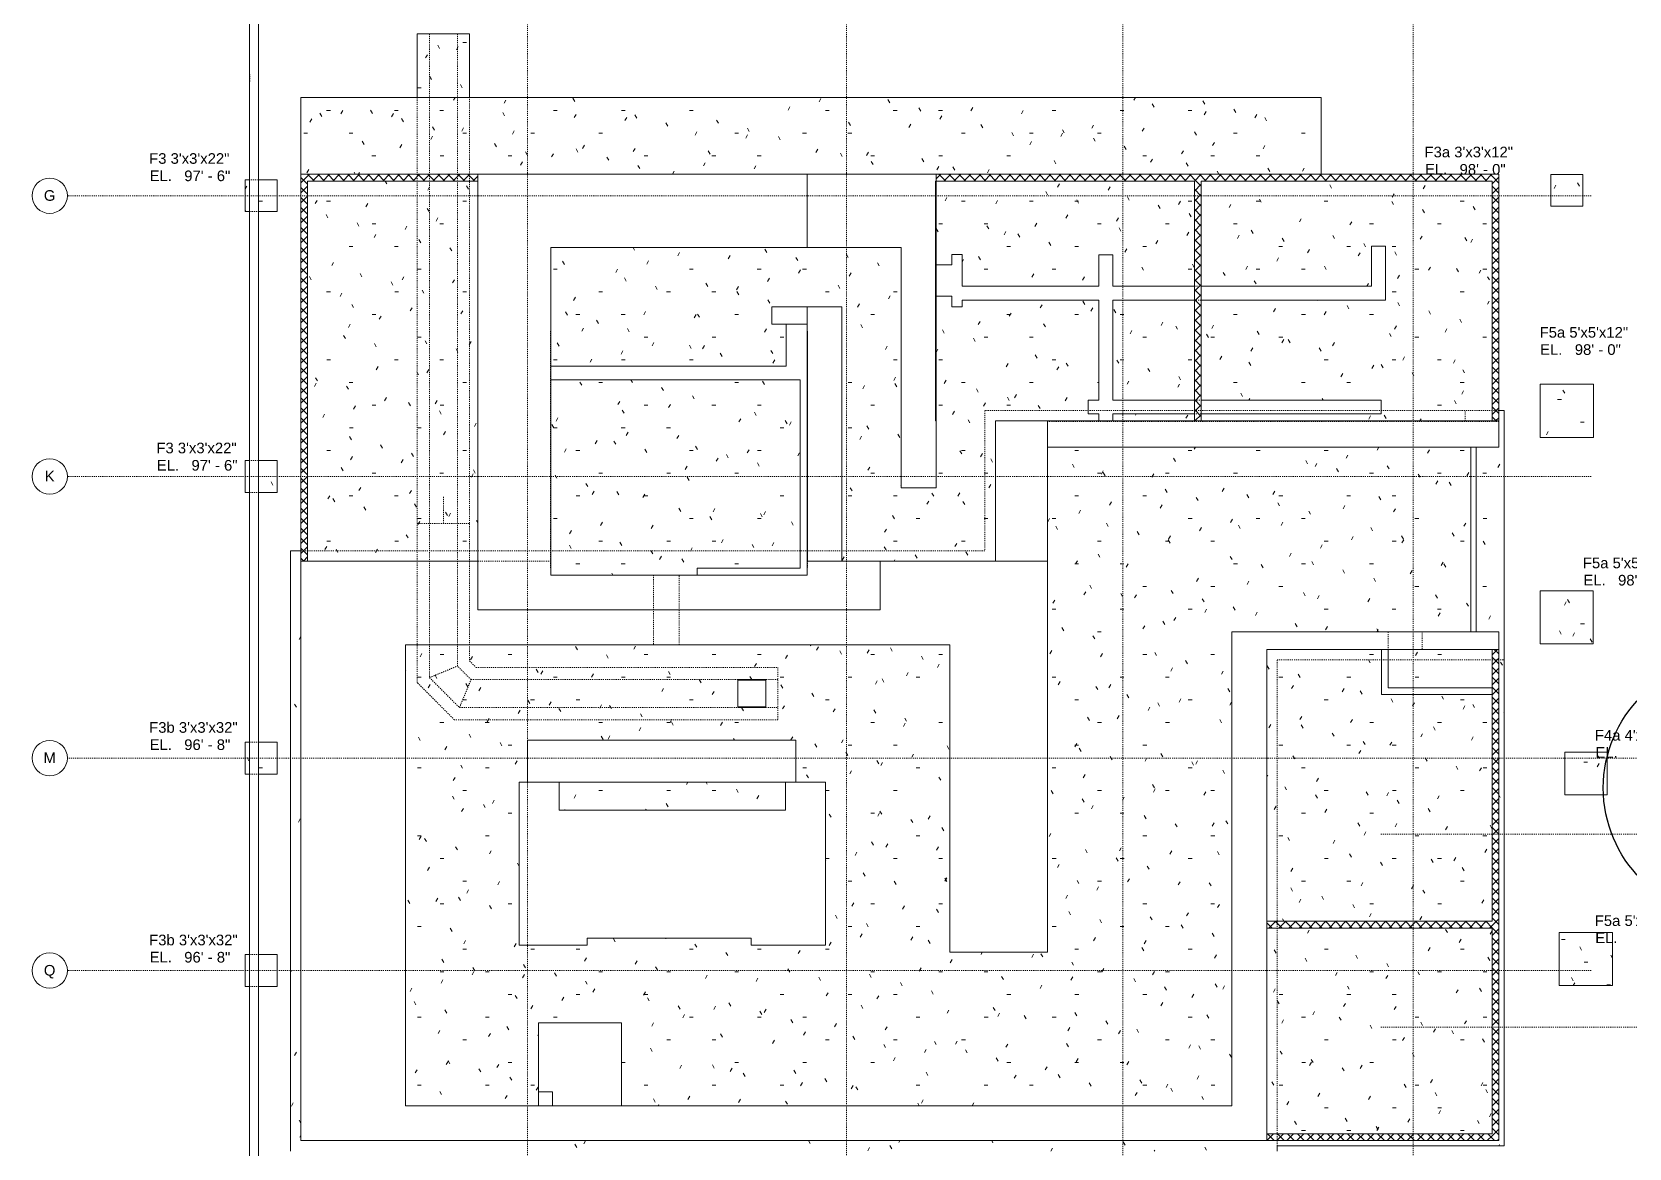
# Model space of a CAD drawing. Header units: feet. Extents: x -58 to 313, y -73 to 241.
# Drawn here: x -57.6 to 92.7, y 64.5 to 169.5 of the extents above; entities that cross this region are included whole.
import ezdxf

# ---------------------------------------------------------------- set-up
doc = ezdxf.new("R2010")
doc.units = ezdxf.units.FT
doc.header["$MEASUREMENT"] = 0
doc.linetypes.add('Dash', pattern=[0.020833, 0.010417, -0.010417])
doc.linetypes.add('Grid Line 1_2_', pattern=[0.072917, 0.041667, -0.010417, 0.010417, -0.010417])
for name, color, linetype, lineweight in [('A-DETL-HDLN', 90, 'Dash', 9), ('A-WALL', 113, 'Continuous', 18), ('A-WALL-HDLN', 110, 'Dash', 18), ('A-WALL-PATT', 111, 'Continuous', 18), ('S-FNDN', 250, 'Continuous', 18), ('S-FNDN-HDLN', 250, 'Dash', 9), ('S-FNDN-IDEN', 250, 'Continuous', 9), ('S-GRID', 1, 'Continuous', 9), ('S-GRID-IDEN', 1, 'Continuous', 9)]:
    doc.layers.add(name, color=color, linetype=linetype, lineweight=lineweight)
doc.styles.add('Arial', font='arial.ttf', dxfattribs={"height": 1})
doc.styles.add('Arial_1', font='arial.ttf', dxfattribs={"height": 0.015625})
pattern_1 = [(45, (0, 0), (-0.471407, 0.471407), []), (135, (0, 0), (-0.471407, -0.471407), [])]
pattern_2 = [(0, (0, 0), (8.533, 2.133), [0.352, -6.048, 0.352, -6.048, -34.133]), (0, (0, 0), (8.533, 2.133), [-12.8, 0.352, -12.448, 0.352, -6.048, -14.933]), (0, (0, 0), (8.533, 2.133), [-32, 0.352, -3.915, 0.352, -10.315]), (120, (3.2, 1.067), (-6.113732, 6.323295), [0.352, -6.048, 0.352, -6.048, -34.133]), (120, (3.2, 1.067), (-6.113732, 6.323295), [-12.8, 0.352, -12.448, 0.352, -6.048, -14.933]), (120, (3.2, 1.067), (-6.113732, 6.323295), [-32, 0.352, -3.915, 0.352, -10.315]), (240, (4.267, 5.333), (-2.419268, -8.456295), [0.352, -6.048, 0.352, -6.048, -34.133]), (240, (4.267, 5.333), (-2.419268, -8.456295), [-12.8, 0.352, -12.448, 0.352, -6.048, -14.933]), (240, (4.267, 5.333), (-2.419268, -8.456295), [-32, 0.352, -3.915, 0.352, -10.315])]

# ---------------------------------------------------------------- blocks, each defined once
blk = doc.blocks.new('Walls 11 - Walls 11-541591-Walls and Foundations Only')
at = {"layer": 'A-WALL-PATT', "linetype": 'Dash'}
blk.add_hatch(color=256, dxfattribs=at).paths.add_polyline_path([(27.42, 132.9), (27.46, 132.9), (27.46, 155.48), (27.42, 155.48), (27.42, 149.09)])
at = {"layer": 'A-WALL'}
for p, q in [((27.42, 132.9), (27.42, 155.48)), ((27.46, 155.48), (27.42, 155.48)), ((27.46, 155.48), (27.46, 132.9)), ((27.42, 132.9), (27.46, 132.9))]:
    blk.add_line(p, q, dxfattribs=at)
blk = doc.blocks.new('Footing-Rectangular - F3a 3_x3_x12_-383709-Walls and Foundations Only')
at = {"layer": 'S-FNDN-HDLN', "linetype": 'Continuous'}
h = blk.add_hatch(dxfattribs=at)
h.set_pattern_fill('FP_30', color=256, style=0, pattern_type=2)
h.set_pattern_definition([(0, (-86.81, -154.601), (8.533, 2.133), [0.352, -6.048, 0.352, -6.048, -34.133]), (0, (-86.81, -154.601), (8.533, 2.133), [-12.8, 0.352, -12.448, 0.352, -6.048, -14.933]), (0, (-86.81, -154.601), (8.533, 2.133), [-32, 0.352, -3.915, 0.352, -10.315]), (120, (-83.61, -153.534), (-6.113732, 6.323295), [0.352, -6.048, 0.352, -6.048, -34.133]), (120, (-83.61, -153.534), (-6.113732, 6.323295), [-12.8, 0.352, -12.448, 0.352, -6.048, -14.933]), (120, (-83.61, -153.534), (-6.113732, 6.323295), [-32, 0.352, -3.915, 0.352, -10.315]), (240, (-82.543, -149.268), (-2.419268, -8.456295), [0.352, -6.048, 0.352, -6.048, -34.133]), (240, (-82.543, -149.268), (-2.419268, -8.456295), [-12.8, 0.352, -12.448, 0.352, -6.048, -14.933]), (240, (-82.543, -149.268), (-2.419268, -8.456295), [-32, 0.352, -3.915, 0.352, -10.315])])
h.paths.add_polyline_path([(-1.5, -1.5), (1.5, -1.5), (1.5, 1.5), (-1.5, 1.5)])
at = {"layer": 'S-FNDN'}
for p, q in [((1.5, 1.5), (-1.5, 1.5)), ((-1.5, 1.5), (-1.5, -1.5)), ((1.5, -1.5), (1.5, 1.5)), ((-1.5, -1.5), (1.5, -1.5))]:
    blk.add_line(p, q, dxfattribs=at)
blk = doc.blocks.new('Footing-Rectangular - F4a 4_x4_x12_-V29-Walls and Foundations Only')
at = {"layer": 'S-FNDN-HDLN', "linetype": 'Continuous'}
h = blk.add_hatch(dxfattribs=at)
h.set_pattern_fill('FP_41', color=256, style=0, pattern_type=2)
h.set_pattern_definition([(0, (-88.615, -99.722), (8.533, 2.133), [0.352, -6.048, 0.352, -6.048, -34.133]), (0, (-88.615, -99.722), (8.533, 2.133), [-12.8, 0.352, -12.448, 0.352, -6.048, -14.933]), (0, (-88.615, -99.722), (8.533, 2.133), [-32, 0.352, -3.915, 0.352, -10.315]), (120, (-85.415, -98.655), (-6.113732, 6.323295), [0.352, -6.048, 0.352, -6.048, -34.133]), (120, (-85.415, -98.655), (-6.113732, 6.323295), [-12.8, 0.352, -12.448, 0.352, -6.048, -14.933]), (120, (-85.415, -98.655), (-6.113732, 6.323295), [-32, 0.352, -3.915, 0.352, -10.315]), (240, (-84.349, -94.388), (-2.419268, -8.456295), [0.352, -6.048, 0.352, -6.048, -34.133]), (240, (-84.349, -94.388), (-2.419268, -8.456295), [-12.8, 0.352, -12.448, 0.352, -6.048, -14.933]), (240, (-84.349, -94.388), (-2.419268, -8.456295), [-32, 0.352, -3.915, 0.352, -10.315])])
h.paths.add_polyline_path([(-2, -2), (2, -2), (2, 2), (-2, 2)])
at = {"layer": 'S-FNDN'}
for p, q in [((2, 2), (-2, 2)), ((-2, 2), (-2, -2)), ((2, -2), (2, 2)), ((-2, -2), (2, -2))]:
    blk.add_line(p, q, dxfattribs=at)
blk = doc.blocks.new('Footing-Rectangular - F5a 5_x5_x12_-V38-Walls and Foundations Only')
at = {"layer": 'S-FNDN-HDLN', "linetype": 'Continuous'}
h = blk.add_hatch(dxfattribs=at)
h.set_pattern_fill('FP_50', color=256, style=0, pattern_type=2)
h.set_pattern_definition([(0, (-88.605, -82.268), (8.533, 2.133), [0.352, -6.048, 0.352, -6.048, -34.133]), (0, (-88.605, -82.268), (8.533, 2.133), [-12.8, 0.352, -12.448, 0.352, -6.048, -14.933]), (0, (-88.605, -82.268), (8.533, 2.133), [-32, 0.352, -3.915, 0.352, -10.315]), (120, (-85.405, -81.201), (-6.113732, 6.323295), [0.352, -6.048, 0.352, -6.048, -34.133]), (120, (-85.405, -81.201), (-6.113732, 6.323295), [-12.8, 0.352, -12.448, 0.352, -6.048, -14.933]), (120, (-85.405, -81.201), (-6.113732, 6.323295), [-32, 0.352, -3.915, 0.352, -10.315]), (240, (-84.338, -76.934), (-2.419268, -8.456295), [0.352, -6.048, 0.352, -6.048, -34.133]), (240, (-84.338, -76.934), (-2.419268, -8.456295), [-12.8, 0.352, -12.448, 0.352, -6.048, -14.933]), (240, (-84.338, -76.934), (-2.419268, -8.456295), [-32, 0.352, -3.915, 0.352, -10.315])])
h.paths.add_polyline_path([(-2.5, -2.5), (2.5, -2.5), (2.5, 2.5), (-2.5, 2.5), (-2.5, 1.98)])
at = {"layer": 'S-FNDN'}
for p, q in [((2.5, 2.5), (-2.5, 2.5)), ((-2.5, 2.5), (-2.5, -2.5)), ((2.5, -2.5), (2.5, 2.5)), ((-2.5, -2.5), (2.5, -2.5))]:
    blk.add_line(p, q, dxfattribs=at)
blk = doc.blocks.new('Footing-Rectangular - F5a 5_x5_x12_-V43-Walls and Foundations Only')
at = {"layer": 'S-FNDN-HDLN', "linetype": 'Continuous'}
h = blk.add_hatch(dxfattribs=at)
h.set_pattern_fill('FP_55', color=256, style=0, pattern_type=2)
h.set_pattern_definition([(0, (-86.8, -114.434), (8.533, 2.133), [0.352, -6.048, 0.352, -6.048, -34.133]), (0, (-86.8, -114.434), (8.533, 2.133), [-12.8, 0.352, -12.448, 0.352, -6.048, -14.933]), (0, (-86.8, -114.434), (8.533, 2.133), [-32, 0.352, -3.915, 0.352, -10.315]), (120, (-83.6, -113.368), (-6.113732, 6.323295), [0.352, -6.048, 0.352, -6.048, -34.133]), (120, (-83.6, -113.368), (-6.113732, 6.323295), [-12.8, 0.352, -12.448, 0.352, -6.048, -14.933]), (120, (-83.6, -113.368), (-6.113732, 6.323295), [-32, 0.352, -3.915, 0.352, -10.315]), (240, (-82.533, -109.101), (-2.419268, -8.456295), [0.352, -6.048, 0.352, -6.048, -34.133]), (240, (-82.533, -109.101), (-2.419268, -8.456295), [-12.8, 0.352, -12.448, 0.352, -6.048, -14.933]), (240, (-82.533, -109.101), (-2.419268, -8.456295), [-32, 0.352, -3.915, 0.352, -10.315])])
h.paths.add_polyline_path([(-2.5, -2.5), (2.5, -2.5), (2.5, 2.5), (-2.5, 2.5)])
at = {"layer": 'S-FNDN'}
for p, q in [((2.5, 2.5), (-2.5, 2.5)), ((-2.5, 2.5), (-2.5, -2.5)), ((2.5, -2.5), (2.5, 2.5)), ((-2.5, -2.5), (2.5, -2.5))]:
    blk.add_line(p, q, dxfattribs=at)
blk = doc.blocks.new('Footing-Rectangular - F5a 5_x5_x12_-V44-Walls and Foundations Only')
at = {"layer": 'S-FNDN-HDLN', "linetype": 'Continuous'}
h = blk.add_hatch(dxfattribs=at)
h.set_pattern_fill('FP_56', color=256, style=0, pattern_type=2)
h.set_pattern_definition([(0, (-86.805, -133.853), (8.533, 2.133), [0.352, -6.048, 0.352, -6.048, -34.133]), (0, (-86.805, -133.853), (8.533, 2.133), [-12.8, 0.352, -12.448, 0.352, -6.048, -14.933]), (0, (-86.805, -133.853), (8.533, 2.133), [-32, 0.352, -3.915, 0.352, -10.315]), (120, (-83.605, -132.786), (-6.113732, 6.323295), [0.352, -6.048, 0.352, -6.048, -34.133]), (120, (-83.605, -132.786), (-6.113732, 6.323295), [-12.8, 0.352, -12.448, 0.352, -6.048, -14.933]), (120, (-83.605, -132.786), (-6.113732, 6.323295), [-32, 0.352, -3.915, 0.352, -10.315]), (240, (-82.539, -128.52), (-2.419268, -8.456295), [0.352, -6.048, 0.352, -6.048, -34.133]), (240, (-82.539, -128.52), (-2.419268, -8.456295), [-12.8, 0.352, -12.448, 0.352, -6.048, -14.933]), (240, (-82.539, -128.52), (-2.419268, -8.456295), [-32, 0.352, -3.915, 0.352, -10.315])])
h.paths.add_polyline_path([(-2.5, -2.5), (2.5, -2.5), (2.5, 2.5), (-2.5, 2.5)])
at = {"layer": 'S-FNDN'}
for p, q in [((2.5, 2.5), (-2.5, 2.5)), ((-2.5, 2.5), (-2.5, -2.5)), ((2.5, -2.5), (2.5, 2.5)), ((-2.5, -2.5), (2.5, -2.5))]:
    blk.add_line(p, q, dxfattribs=at)
blk = doc.blocks.new('FP_45-Walls and Foundations Only')
at = {"layer": 'S-FNDN', "lineweight": 9}
blk.add_line((8.92, 105.95), (8.9, 105.95), dxfattribs=at)
blk = doc.blocks.new('FP_46-Walls and Foundations Only')
at = {"layer": 'S-FNDN-HDLN'}
for p, q in [((8.81, 108.56), (-16.29, 108.56)), ((12.58, 108.56), (11.44, 108.56)), ((-17.38, 105.93), (12.58, 105.93))]:
    blk.add_line(p, q, dxfattribs=at)
blk = doc.blocks.new('FP_47-Walls and Foundations Only')
at = {"layer": 'S-FNDN-HDLN'}
for p, q in [((-16.29, 108.56), (-17.58, 109.84)), ((-20.2, 108.75), (-17.38, 105.93))]:
    blk.add_line(p, q, dxfattribs=at)
blk = doc.blocks.new('FP_48-Walls and Foundations Only')
at = {"layer": 'S-FNDN-HDLN'}
for p, q in [((-20.2, 169.34), (-20.2, 108.75)), ((-17.58, 109.84), (-17.58, 169.34))]:
    blk.add_line(p, q, dxfattribs=at)
blk = doc.blocks.new('Structural Foundations 1 - Structural Foundations 1-419045-Walls and Foundations Only')
at = {"layer": 'S-FNDN', "lineweight": 9}
h = blk.add_hatch(dxfattribs=at)
h.set_pattern_fill('FP_2', color=256, style=0, pattern_type=2)
h.set_pattern_definition(pattern_2)
h.paths.add_polyline_path([(-16.43, 163.34), (-16.43, 169.34), (-21.35, 169.34), (-21.35, 163.34)])
h = blk.add_hatch(dxfattribs=at)
h.set_pattern_fill('FP_2', color=256, style=0, pattern_type=2)
h.set_pattern_definition(pattern_2)
h.paths.add_polyline_path([(11.44, 108.5), (11.44, 108.56), (8.81, 108.56), (8.81, 108.5), (11.38, 108.5)])
at = {"layer": 'S-FNDN'}
for p, q in [((-16.43, 169.34), (-21.35, 169.34)), ((-21.35, 169.34), (-21.35, 163.34)), ((-16.43, 163.34), (-16.43, 169.34)), ((11.44, 108.5), (8.81, 108.5)), ((8.81, 105.99), (11.44, 105.99))]:
    blk.add_line(p, q, dxfattribs=at)
at = {"layer": 'S-FNDN-HDLN'}
for p, q in [((-21.35, 163.34), (-21.35, 120.69)), ((-16.43, 120.69), (-16.43, 163.34)), ((-21.35, 108.28), (-21.35, 120.69)), ((-16.43, 120.69), (-16.43, 110.31)), ((-16.43, 110.31), (-15.82, 109.71)), ((-15.82, 109.71), (12.58, 109.71)), ((12.58, 109.71), (12.58, 104.78)), ((-17.86, 104.78), (-21.35, 108.28)), ((12.58, 104.78), (-17.86, 104.78))]:
    blk.add_line(p, q, dxfattribs=at)
for points in [[(-20.2, 108.75), (-20.2, 108.75), (-20.19, 108.76), (-20.13, 108.78), (-20.05, 108.82), (-19.93, 108.86), (-19.78, 108.93), (-19.61, 109), (-19.42, 109.08), (-19.21, 109.16), (-19, 109.25), (-18.78, 109.34), (-18.56, 109.43), (-18.36, 109.51), (-18.17, 109.59), (-17.99, 109.67), (-17.85, 109.73), (-17.73, 109.78), (-17.64, 109.81), (-17.59, 109.83), (-17.58, 109.84), (-17.58, 109.84)], [(-17.38, 105.93), (-17.38, 105.93), (-17.38, 105.94), (-17.35, 106), (-17.32, 106.09), (-17.27, 106.2), (-17.21, 106.35), (-17.14, 106.52), (-17.06, 106.72), (-16.97, 106.92), (-16.88, 107.14), (-16.79, 107.35), (-16.7, 107.57), (-16.62, 107.77), (-16.54, 107.97), (-16.47, 108.14), (-16.41, 108.29), (-16.36, 108.4), (-16.32, 108.49), (-16.3, 108.55), (-16.29, 108.56), (-16.29, 108.56)]]:
    blk.add_open_spline(points, degree=3, dxfattribs=at)
at = {"layer": 'S-FNDN'}
blk.add_blockref('FP_45-Walls and Foundations Only', (0, 0), dxfattribs=at)
at = {"layer": 'S-FNDN-HDLN'}
for name in ['FP_48-Walls and Foundations Only', 'FP_47-Walls and Foundations Only', 'FP_46-Walls and Foundations Only']:
    blk.add_blockref(name, (0, 0), dxfattribs=at)
blk = doc.blocks.new('Structural Foundations 9 - Structural Foundations 9-541120-Walls and Foundations Only')
at = {"layer": 'S-FNDN', "linetype": 'Dash', "lineweight": 9}
blk.add_hatch(color=256, dxfattribs=at).paths.add_polyline_path([(15.36, 119.72), (15.36, 141.34), (15.32, 141.34), (15.32, 119.72)])
at = {"layer": 'S-FNDN'}
for p, q in [((15.32, 119.72), (15.32, 141.34)), ((15.32, 141.34), (15.36, 141.34)), ((15.36, 141.34), (15.36, 119.72))]:
    blk.add_line(p, q, dxfattribs=at)
at = {"layer": 'S-FNDN-HDLN'}
for p, q in [((15.36, 119.07), (15.32, 119.07)), ((15.36, 119.72), (15.36, 119.07))]:
    blk.add_line(p, q, dxfattribs=at)
blk = doc.blocks.new('Structural Foundations 10 - Structural Foundations 9-541375-Walls and Foundations Only')
at = {"layer": 'S-FNDN-HDLN'}
for p, q in [((-8.82, 119.07), (-8.82, 141.34)), ((-8.82, 141.34), (-8.78, 141.34)), ((-8.78, 119.07), (-8.82, 119.07))]:
    blk.add_line(p, q, dxfattribs=at)
blk = doc.blocks.new('Walls 12 - Walls 12-541794-Walls and Foundations Only')
at = {"layer": 'A-WALL-HDLN'}
blk.add_line((80.41, 132.86), (37.96, 132.86), dxfattribs=at)
blk = doc.blocks.new('Grid - Grid Head - Circle-14747-Walls and Foundations Only')
at = {"layer": 'S-GRID-IDEN'}
blk.add_circle((0, 0), 0.026, dxfattribs=at)
blk = doc.blocks.new('Structural Foundation Tag with Elevation - Single Line-386882-Walls and Foundations Only')
at = {"layer": 'S-FNDN-IDEN', "insert": (0.0138, 0.0742), "char_height": 0.01562, "width": 0.039716, "attachment_point": 1, "style": 'Arial_1'}
blk.add_mtext('EL.', dxfattribs=at)
blk = doc.blocks.new('Structural Foundation Tag with Elevation Small Footings - Single Line-401647-Walls and Foundations Only')
at = {"layer": 'S-FNDN-IDEN', "insert": (0.0138, 0.039), "char_height": 0.01562, "width": 0.039716, "attachment_point": 1, "style": 'Arial_1'}
blk.add_mtext('EL.', dxfattribs=at)

msp = doc.modelspace()

# ---------------------------------------------------------------- hatches: boundary and pattern name
at = {"layer": 'A-WALL'}
h = msp.add_hatch(dxfattribs=at)
h.set_pattern_fill('FP_1', color=256, style=0, pattern_type=2)
h.set_pattern_definition(pattern_1)
h.paths.add_polyline_path([(-31.67, 119.72), (-31.67, 156.12), (-32.3, 156.12), (-32.3, 119.72)])
h = msp.add_hatch(dxfattribs=at)
h.set_pattern_fill('FP_1', color=256, style=0, pattern_type=2)
h.set_pattern_definition(pattern_1)
h.paths.add_polyline_path([(-15.67, 155.48), (-15.67, 156.12), (-31.67, 156.12), (-31.67, 155.48), (-25.17, 155.48)])
h = msp.add_hatch(dxfattribs=at)
h.set_pattern_fill('FP_1', color=256, style=0, pattern_type=2)
h.set_pattern_definition(pattern_1)
h.paths.add_polyline_path([(76.77, 155.48), (79.78, 155.48), (79.78, 156.12), (27.46, 156.12), (27.46, 155.48), (52.41, 155.48)])
h = msp.add_hatch(dxfattribs=at)
h.set_pattern_fill('FP_1', color=256, style=0, pattern_type=2)
h.set_pattern_definition(pattern_1)
h.paths.add_polyline_path([(51.77, 132.9), (52.41, 132.9), (52.41, 155.48), (51.77, 155.48)])
h = msp.add_hatch(dxfattribs=at)
h.set_pattern_fill('FP_1', color=256, style=0, pattern_type=2)
h.set_pattern_definition(pattern_1)
h.paths.add_polyline_path([(80.41, 132.9), (80.41, 156.12), (79.78, 156.12), (79.78, 132.9)])
h = msp.add_hatch(dxfattribs=at)
h.set_pattern_fill('FP_1', color=256, style=0, pattern_type=2)
h.set_pattern_definition(pattern_1)
h.paths.add_polyline_path([(79.78, 65.18), (80.41, 65.18), (80.41, 111.41), (79.78, 111.41), (79.78, 65.82)])
h = msp.add_hatch(dxfattribs=at)
h.set_pattern_fill('FP_1', color=256, style=0, pattern_type=2)
h.set_pattern_definition(pattern_1)
h.paths.add_polyline_path([(79.78, 85.18), (79.78, 85.82), (58.57, 85.82), (58.57, 85.18), (76.77, 85.18)])
h = msp.add_hatch(dxfattribs=at)
h.set_pattern_fill('FP_1', color=256, style=0, pattern_type=2)
h.set_pattern_definition(pattern_1)
h.paths.add_polyline_path([(79.78, 65.18), (79.78, 65.82), (58.57, 65.82), (58.57, 65.18), (76.77, 65.18)])
at = {"layer": 'S-FNDN', "lineweight": 9}
h = msp.add_hatch(dxfattribs=at)
h.set_pattern_fill('FP_2', color=256, style=0, pattern_type=2)
h.set_pattern_definition(pattern_2)
h.paths.add_polyline_path([(4.99, 118.4), (4.99, 119.06), (14.66, 119.06), (14.66, 136.76), (-8.78, 136.76), (-8.78, 118.4), (0.31, 118.4)])
h.paths.add_polyline_path([(33.04, 119.72), (33.04, 132.9), (42.77, 132.9), (42.77, 133.56), (41.78, 133.56), (41.78, 134.87), (42.77, 134.87), (42.77, 144.27), (29.92, 144.27), (29.92, 143.65), (28.94, 143.65), (28.94, 144.63), (27.46, 144.63), (27.46, 126.61), (24.18, 126.61), (24.18, 149.23), (-8.78, 149.23), (-8.78, 138.07), (13.35, 138.07), (13.35, 142.01), (12.01, 142.01), (12.01, 143.65), (18.6, 143.65), (18.6, 119.72), (28.77, 119.72)])
h.paths.add_polyline_path([(-18.8, 119.72), (-15.67, 119.72), (-15.67, 155.48), (-31.67, 155.48), (-31.67, 119.72), (-25.17, 119.72)])
h.paths.add_polyline_path([(79.78, 132.9), (79.78, 155.48), (52.41, 155.48), (52.41, 145.58), (68.44, 145.58), (68.44, 149.36), (69.75, 149.36), (69.75, 144.27), (52.41, 144.27), (52.41, 134.87), (69.34, 134.87), (69.34, 133.56), (52.41, 133.56), (52.41, 132.9), (76.77, 132.9)])
h.paths.add_polyline_path([(51.28, 132.9), (51.77, 132.9), (51.77, 133.56), (44.08, 133.56), (44.08, 132.9)])
h.paths.add_polyline_path([(51.28, 134.87), (51.77, 134.87), (51.77, 144.27), (44.08, 144.27), (44.08, 134.87)])
h.paths.add_polyline_path([(51.28, 145.58), (51.77, 145.58), (51.77, 155.48), (27.46, 155.48), (27.46, 147.59), (28.94, 147.59), (28.94, 148.57), (29.92, 148.57), (29.92, 145.58), (42.77, 145.58), (42.77, 148.54), (44.08, 148.54), (44.08, 145.58)])
h.paths.add_polyline_path([(63.68, 156.12), (63.68, 163.34), (-32.3, 163.34), (-32.3, 156.12), (54.12, 156.12)])
h = msp.add_hatch(dxfattribs=at)
h.set_pattern_fill('FP_2', color=256, style=0, pattern_type=2)
h.set_pattern_definition(pattern_2)
h.paths.add_polyline_path([(-37.14, 152.6), (-37.14, 155.6), (-37.55, 155.6), (-37.55, 152.6)])
h.paths.add_polyline_path([(-34.55, 152.6), (-34.55, 155.6), (-36.3, 155.6), (-36.3, 152.6)])
h = msp.add_hatch(dxfattribs=at)
h.set_pattern_fill('FP_2', color=256, style=0, pattern_type=2)
h.set_pattern_definition(pattern_2)
h.paths.add_polyline_path([(55.28, 64.2), (59.54, 64.2), (59.54, 65.18), (-32.3, 65.18), (-32.3, 120.69), (-33.29, 120.69), (-33.29, 64.2), (25.8, 64.2)])
h.paths.add_polyline_path([(58.57, 65.82), (59.54, 65.82), (59.54, 85.18), (58.57, 85.18), (58.57, 68.47)])
h.paths.add_polyline_path([(-2.14, 68.47), (55.28, 68.47), (55.28, 113.05), (77.79, 113.05), (77.79, 130.44), (37.96, 130.44), (37.96, 82.9), (28.77, 82.9), (28.77, 111.84), (-22.46, 111.84), (-22.46, 68.47), (-9.94, 68.47), (-9.94, 76.27), (-2.14, 76.27), (-2.14, 75.24)])
h.paths.add_polyline_path([(17.06, 83.56), (10.05, 83.56), (10.05, 84.22), (-5.37, 84.22), (-5.37, 83.56), (-11.76, 83.56), (-11.76, 98.91), (-10.98, 98.91), (-10.98, 102.85), (14.28, 102.85), (14.28, 98.91), (17.06, 98.91), (17.06, 84.22)])
h.paths.add_polyline_path([(58.57, 85.82), (59.54, 85.82), (59.54, 110.43), (69.38, 110.43), (69.38, 111.41), (58.57, 111.41), (58.57, 110.18)])
h.paths.add_polyline_path([(12.87, 96.29), (13.29, 96.29), (13.29, 98.91), (-7.99, 98.91), (-7.99, 96.29), (12.38, 96.29)])
h.paths.add_polyline_path([(8.81, 105.93), (8.81, 108.56), (11.44, 108.56), (11.44, 105.93), (9.87, 105.93)])
h.paths.add_polyline_path([(79.78, 110.43), (79.78, 111.41), (70.01, 111.41), (70.01, 110.43), (76.77, 110.43)])
h.paths.add_polyline_path([(80.41, 110.43), (80.9, 110.43), (80.9, 133.88), (80.41, 133.88), (80.41, 130.44), (78.28, 130.44), (78.28, 113.05), (80.41, 113.05), (80.41, 110.84)])
h = msp.add_hatch(dxfattribs=at)
h.set_pattern_fill('FP_2', color=256, style=0, pattern_type=2)
h.set_pattern_definition(pattern_2)
h.paths.add_polyline_path([(-37.14, 126.18), (-37.14, 129.18), (-37.55, 129.18), (-37.55, 126.18)])
h.paths.add_polyline_path([(-34.55, 126.18), (-34.55, 129.18), (-36.3, 129.18), (-36.3, 126.18)])
h = msp.add_hatch(dxfattribs=at)
h.set_pattern_fill('FP_2', color=256, style=0, pattern_type=2)
h.set_pattern_definition(pattern_2)
h.paths.add_polyline_path([(80.41, 64.69), (80.9, 64.69), (80.9, 110.43), (80.41, 110.43), (80.41, 65.18), (59.54, 65.18), (59.54, 64.69), (79.78, 64.69)])
h.paths.add_polyline_path([(59.54, 65.82), (79.78, 65.82), (79.78, 85.18), (59.54, 85.18), (59.54, 84.25)])
h.paths.add_polyline_path([(76.77, 85.82), (79.78, 85.82), (79.78, 107.15), (69.38, 107.15), (69.38, 110.43), (59.54, 110.43), (59.54, 85.82), (73.86, 85.82)])
h.paths.add_polyline_path([(76.77, 107.78), (79.78, 107.78), (79.78, 110.43), (70.01, 110.43), (70.01, 107.78)])
h = msp.add_hatch(dxfattribs=at)
h.set_pattern_fill('FP_2', color=256, style=0, pattern_type=2)
h.set_pattern_definition(pattern_2)
h.paths.add_polyline_path([(-37.14, 99.68), (-37.14, 102.68), (-37.55, 102.68), (-37.55, 99.68)])
h.paths.add_polyline_path([(-34.55, 99.68), (-34.55, 102.68), (-36.3, 102.68), (-36.3, 99.68)])

# ---------------------------------------------------------------- linework, layer by layer
msp.add_circle((102.38, 98.37), 12.14)
at = {"layer": 'A-DETL-HDLN'}
for p, q in [((-18.89, 123.26), (-18.89, 125.76)), ((-21.35, 123.26), (-16.43, 123.26))]:
    msp.add_line(p, q, dxfattribs=at)
at = {"layer": 'A-WALL'}
for p, q in [((-37.14, 59.18), (-37.14, 220.02)), ((-36.3, 219.18), (-36.3, 60.02)), ((-32.3, 65.18), (-32.3, 156.12)), ((-32.3, 156.12), (80.41, 156.12)), ((-31.67, 155.48), (-31.67, 119.72)), ((-15.67, 155.48), (-31.67, 155.48)), ((-15.67, 115.12), (-15.67, 156.12)), ((15.32, 156.12), (15.32, 149.23)), ((27.46, 155.48), (27.46, 156.12)), ((51.77, 155.48), (27.46, 155.48)), ((51.77, 132.9), (51.77, 155.48)), ((52.41, 155.48), (52.41, 132.9)), ((79.78, 155.48), (52.41, 155.48)), ((79.78, 132.9), (79.78, 155.48)), ((80.41, 156.12), (80.41, 130.44)), ((-8.78, 149.23), (-8.78, 118.4)), ((24.18, 149.23), (-8.78, 149.23)), ((24.18, 126.61), (24.18, 149.23)), ((12.01, 143.65), (18.6, 143.65)), ((12.01, 142.01), (12.01, 143.65)), ((15.32, 141.34), (15.32, 143.65)), ((18.6, 143.65), (18.6, 119.72)), ((15.32, 142.01), (12.01, 142.01)), ((27.46, 132.9), (27.46, 126.61)), ((33.04, 119.72), (33.04, 132.9)), ((33.04, 132.9), (80.41, 132.9)), ((37.96, 132.9), (37.96, 82.9)), ((80.41, 130.44), (37.96, 130.44)), ((27.46, 126.61), (24.18, 126.61)), ((-32.3, 119.72), (-15.67, 119.72)), ((15.32, 119.72), (37.96, 119.72)), ((15.32, 119.72), (15.32, 118.4)), ((22.21, 119.72), (22.21, 115.12)), ((-8.78, 118.4), (15.32, 118.4)), ((-15.67, 115.12), (22.21, 115.12)), ((55.28, 113.05), (55.28, 68.47)), ((55.28, 113.05), (80.41, 113.05)), ((80.41, 113.05), (80.41, 65.18)), ((-22.46, 111.84), (-22.46, 68.47)), ((28.77, 111.84), (-22.46, 111.84)), ((28.77, 82.9), (28.77, 111.84)), ((58.57, 111.41), (58.57, 65.18)), ((80.41, 111.41), (58.57, 111.41)), ((69.38, 107.15), (69.38, 111.41)), ((70.01, 111.41), (70.01, 107.78)), ((79.78, 85.82), (79.78, 111.41)), ((79.78, 107.15), (69.38, 107.15)), ((70.01, 107.78), (79.78, 107.78)), ((-11.76, 98.91), (-11.76, 83.56)), ((-7.99, 98.91), (-11.76, 98.91)), ((-7.99, 98.91), (-7.99, 96.29)), ((13.29, 96.29), (13.29, 98.91)), ((17.06, 98.91), (13.29, 98.91)), ((17.06, 83.56), (17.06, 98.91)), ((-7.99, 96.29), (13.29, 96.29)), ((58.57, 85.82), (79.78, 85.82)), ((-5.37, 84.22), (-5.37, 83.56)), ((10.05, 84.22), (-5.37, 84.22)), ((10.05, 83.56), (10.05, 84.22)), ((79.78, 85.18), (58.57, 85.18)), ((79.78, 65.82), (79.78, 85.18)), ((-5.37, 83.56), (-11.76, 83.56)), ((17.06, 83.56), (10.05, 83.56)), ((28.77, 82.9), (37.96, 82.9)), ((-22.46, 68.47), (55.28, 68.47)), ((58.57, 65.18), (-32.3, 65.18)), ((58.57, 65.82), (79.78, 65.82)), ((80.41, 65.18), (58.57, 65.18))]:
    msp.add_line(p, q, dxfattribs=at)
at = {"layer": 'A-WALL-HDLN'}
for p, q in [((-37.1, 165.52), (-37.14, 165.52)), ((-37.13, 165.52), (-37.13, 164.85)), ((-37.1, 164.85), (-37.1, 165.52)), ((-37.1, 164.85), (-37.14, 164.85)), ((-15.67, 119.72), (-8.78, 119.72)), ((0.87, 118.4), (0.87, 111.84)), ((3.29, 111.84), (3.29, 118.4)), ((70.01, 113.05), (70.01, 111.41)), ((73.2, 111.41), (73.2, 113.05)), ((-37.14, 102.68), (-36.3, 102.68)), ((-37.14, 99.68), (-36.3, 99.68)), ((-37.14, 82.68), (-36.3, 82.68)), ((-37.14, 79.68), (-36.3, 79.68))]:
    msp.add_line(p, q, dxfattribs=at)
at = {"layer": 'S-FNDN'}
for p, q in [((63.68, 163.34), (-32.3, 163.34)), ((-32.3, 163.34), (-32.3, 156.12)), ((63.68, 156.12), (63.68, 163.34)), ((-37.14, 155.6), (-37.55, 155.6)), ((-37.55, 155.6), (-37.55, 152.6)), ((-34.55, 155.6), (-36.3, 155.6)), ((-34.55, 152.6), (-34.55, 155.6)), ((-37.55, 152.6), (-37.14, 152.6)), ((-36.3, 152.6), (-34.55, 152.6)), ((68.44, 145.58), (68.44, 149.36)), ((68.44, 149.36), (69.75, 149.36)), ((69.75, 149.36), (69.75, 144.27)), ((27.46, 147.59), (28.94, 147.59)), ((28.94, 147.59), (28.94, 148.57)), ((28.94, 148.57), (29.92, 148.57)), ((29.92, 148.57), (29.92, 145.58)), ((42.77, 145.58), (42.77, 148.54)), ((42.77, 148.54), (44.08, 148.54)), ((44.08, 148.54), (44.08, 145.58)), ((28.94, 144.63), (27.46, 144.63)), ((28.94, 143.65), (28.94, 144.63)), ((29.92, 145.58), (42.77, 145.58)), ((42.77, 144.27), (29.92, 144.27)), ((29.92, 144.27), (29.92, 143.65)), ((42.77, 134.87), (42.77, 144.27)), ((44.08, 145.58), (51.77, 145.58)), ((51.77, 144.27), (44.08, 144.27)), ((44.08, 144.27), (44.08, 134.87)), ((52.41, 145.58), (68.44, 145.58)), ((69.75, 144.27), (52.41, 144.27)), ((29.92, 143.65), (28.94, 143.65)), ((13.35, 138.07), (13.35, 142.01)), ((-8.78, 138.07), (13.35, 138.07)), ((14.66, 136.76), (-8.78, 136.76)), ((14.66, 119.06), (14.66, 136.76)), ((41.78, 133.56), (41.78, 134.87)), ((41.78, 134.87), (42.77, 134.87)), ((44.08, 134.87), (51.77, 134.87)), ((52.41, 134.87), (69.34, 134.87)), ((69.34, 134.87), (69.34, 133.56)), ((80.9, 133.88), (80.41, 133.88)), ((80.9, 64.69), (80.9, 133.88)), ((42.77, 133.56), (41.78, 133.56)), ((42.77, 132.9), (42.77, 133.56)), ((51.77, 133.56), (44.08, 133.56)), ((44.08, 133.56), (44.08, 132.9)), ((69.34, 133.56), (52.41, 133.56)), ((77.79, 113.05), (77.79, 130.44)), ((78.28, 130.44), (78.28, 113.05)), ((-37.14, 129.18), (-37.55, 129.18)), ((-37.55, 129.18), (-37.55, 126.18)), ((-34.55, 129.18), (-36.3, 129.18)), ((-34.55, 126.18), (-34.55, 129.18)), ((-37.55, 126.18), (-37.14, 126.18)), ((-36.3, 126.18), (-34.55, 126.18)), ((-32.3, 120.69), (-33.29, 120.69)), ((-33.29, 120.69), (-33.29, 64.2)), ((4.99, 118.4), (4.99, 119.06)), ((4.99, 119.06), (14.66, 119.06)), ((8.81, 105.93), (8.81, 108.56)), ((8.81, 108.56), (11.44, 108.56)), ((11.44, 108.56), (11.44, 105.93)), ((11.44, 105.93), (8.81, 105.93)), ((-37.14, 102.68), (-37.55, 102.68)), ((-37.55, 102.68), (-37.55, 99.68)), ((-34.55, 102.68), (-36.3, 102.68)), ((-34.55, 99.68), (-34.55, 102.68)), ((-10.98, 98.91), (-10.98, 102.85)), ((-10.98, 102.85), (14.28, 102.85)), ((14.28, 102.85), (14.28, 98.91)), ((-37.55, 99.68), (-37.14, 99.68)), ((-36.3, 99.68), (-34.55, 99.68)), ((13.29, 98.91), (-7.99, 98.91)), ((-37.14, 82.68), (-37.55, 82.68)), ((-37.55, 82.68), (-37.55, 79.68)), ((-34.55, 82.68), (-36.3, 82.68)), ((-34.55, 79.68), (-34.55, 82.68)), ((-37.55, 79.68), (-37.14, 79.68)), ((-36.3, 79.68), (-34.55, 79.68)), ((-9.94, 76.27), (-2.14, 76.27)), ((-9.94, 68.47), (-9.94, 76.27)), ((-2.14, 76.27), (-2.14, 68.47)), ((-9.94, 69.78), (-8.63, 69.78)), ((-8.63, 69.78), (-8.63, 68.47)), ((59.54, 64.2), (59.54, 64.69)), ((59.54, 64.69), (80.9, 64.69))]:
    msp.add_line(p, q, dxfattribs=at)
at = {"layer": 'S-FNDN-HDLN'}
for p, q in [((-36.3, 155.6), (-37.14, 155.6)), ((-37.14, 152.6), (-36.3, 152.6)), ((51.77, 145.58), (52.41, 145.58)), ((52.41, 144.27), (51.77, 144.27)), ((80.41, 133.88), (32.05, 133.88)), ((32.05, 133.88), (32.05, 120.69)), ((51.77, 134.87), (52.41, 134.87)), ((77.26, 132.9), (77.26, 133.88)), ((52.41, 133.56), (51.77, 133.56)), ((-36.3, 129.18), (-37.14, 129.18)), ((-37.14, 126.18), (-36.3, 126.18)), ((-32.3, 120.69), (-29.15, 120.69)), ((32.05, 120.69), (-29.15, 120.69)), ((-15.67, 119.72), (-8.78, 119.72)), ((59.54, 64.69), (59.54, 110.43)), ((59.54, 110.43), (80.9, 110.43))]:
    msp.add_line(p, q, dxfattribs=at)
at = {"layer": 'S-GRID', "linetype": 'Grid Line 1_2_'}
for p, q in [((-37.14, -69.6), (-37.14, 238.09)), ((-10.97, -69.6), (-10.97, 238.09)), ((19.03, -69.6), (19.03, 238.09)), ((45.03, -69.6), (45.03, 238.09)), ((72.36, -69.6), (72.36, 238.09)), ((89.11, 127.68), (-54.28, 127.68)), ((69.3, 94.02), (309.76, 94.02)), ((69.3, 75.85), (307.1, 75.85))]:
    msp.add_line(p, q, dxfattribs=at)

# ---------------------------------------------------------------- block references
at = {"layer": 'A-WALL'}
msp.add_blockref('Walls 11 - Walls 11-541591-Walls and Foundations Only', (0, 0), dxfattribs=at)
at = {"layer": 'A-WALL-HDLN'}
msp.add_blockref('Walls 12 - Walls 12-541794-Walls and Foundations Only', (0, 0), dxfattribs=at)
at = {"layer": 'S-FNDN-HDLN'}
for name, p in [('Structural Foundations 1 - Structural Foundations 1-419045-Walls and Foundations Only', (0, 0)), ('Footing-Rectangular - F3a 3_x3_x12_-383709-Walls and Foundations Only', (86.81, 154.6)), ('Structural Foundations 10 - Structural Foundations 9-541375-Walls and Foundations Only', (0, 0)), ('Structural Foundations 9 - Structural Foundations 9-541120-Walls and Foundations Only', (0, 0)), ('Footing-Rectangular - F5a 5_x5_x12_-V44-Walls and Foundations Only', (86.81, 133.85)), ('Footing-Rectangular - F5a 5_x5_x12_-V43-Walls and Foundations Only', (86.8, 114.43)), ('Footing-Rectangular - F4a 4_x4_x12_-V29-Walls and Foundations Only', (88.62, 99.72)), ('Footing-Rectangular - F5a 5_x5_x12_-V38-Walls and Foundations Only', (88.6, 82.27))]:
    msp.add_blockref(name, p, dxfattribs=at)
at = {"layer": 'S-FNDN-IDEN', "xscale": 63.99999999999997, "yscale": 63.99999999999997, "zscale": 63.99999999999997}
for name, p in [('Structural Foundation Tag with Elevation - Single Line-386882-Walls and Foundations Only', (-47.42, 151.73)), ('Structural Foundation Tag with Elevation Small Footings - Single Line-401647-Walls and Foundations Only', (72.58, 154.6)), ('Structural Foundation Tag with Elevation Small Footings - Single Line-401647-Walls and Foundations Only', (83.41, 137.63)), ('Structural Foundation Tag with Elevation - Single Line-386882-Walls and Foundations Only', (-46.74, 124.49)), ('Structural Foundation Tag with Elevation Small Footings - Single Line-401647-Walls and Foundations Only', (87.49, 115.93)), ('Structural Foundation Tag with Elevation - Single Line-386882-Walls and Foundations Only', (-47.42, 98.2)), ('Structural Foundation Tag with Elevation Small Footings - Single Line-401647-Walls and Foundations Only', (88.62, 99.72)), ('Structural Foundation Tag with Elevation Small Footings - Single Line-401647-Walls and Foundations Only', (88.6, 82.27)), ('Structural Foundation Tag with Elevation - Single Line-386882-Walls and Foundations Only', (-47.42, 78.2))]:
    msp.add_blockref(name, p, dxfattribs=at)
at = {"layer": 'S-GRID-IDEN', "xscale": 63.99999999999997, "yscale": 63.99999999999997, "zscale": 63.99999999999997, "rotation": 89.99999999999982}
for p in [(-55.94, 154.1), (-55.94, 127.68), (-55.94, 101.18), (-55.94, 81.18)]:
    msp.add_blockref('Grid - Grid Head - Circle-14747-Walls and Foundations Only', p, dxfattribs=at)

# ---------------------------------------------------------------- texts
at = {"layer": 'S-FNDN-IDEN', "char_height": 1, "attachment_point": 1, "style": 'Arial'}
for s, insert, width in [('F3 3\'x3\'x22"', (-46.58, 158.1), 9.1573), ('F3a 3\'x3\'x12"', (73.42, 158.71), 10.1), ('97\' - 6"', (-43.28, 156.47), 5.2688), ('98\' - 0"', (76.72, 157.08), 5.2688), ('F5a 5\'x5\'x12"', (84.25, 141.74), 10.1), ('98\' - 0"', (87.56, 140.12), 5.2688), ('F3 3\'x3\'x22"', (-45.9, 130.86), 9.1573), ('97\' - 6"', (-42.6, 129.23), 5.2688), ('F5a 5\'x5\'x12"', (88.32, 120.04), 10.1), ('98\' - 0"', (91.63, 118.42), 5.2688), ('F3b 3\'x3\'x32"', (-46.58, 104.56), 10.1), ('F4a 4\'x4\'x12"', (89.45, 103.83), 10.1), ('96\' - 8"', (-43.28, 102.94), 5.2688), ('F5a 5\'x5\'x12"', (89.44, 86.38), 10.1), ('F3b 3\'x3\'x32"', (-46.58, 84.56), 10.1), ('96\' - 8"', (-43.28, 82.94), 5.2688)]:
    msp.add_mtext(s, dxfattribs=dict(at, insert=insert, width=width))

# ---------------------------------------------------------------- next in the draw order: texts
at = {"layer": 'S-GRID-IDEN', "char_height": 1, "attachment_point": 1, "style": 'Arial', "bg_fill": 3, "box_fill_scale": 1.25, "bg_fill_color": 9, "bg_fill_true_color": 13158600, "bg_fill_transparency": 0}
for s, insert, width in [('G', (-56.49, 154.62), 1.3298), ('K', (-56.41, 128.21), 1.1278), ('M', (-56.52, 101.71), 1.3972), ('Q', (-56.49, 81.71), 1.3298)]:
    msp.add_mtext(s, dxfattribs=dict(at, insert=insert, width=width))

# ---------------------------------------------------------------- next in the draw order: linework, layer by layer
at = {"layer": 'S-GRID', "linetype": 'Grid Line 1_2_'}
for p, q in [((89.11, 154.1), (-54.28, 154.1)), ((309.76, 101.18), (-54.28, 101.18)), ((89.11, 81.18), (-54.28, 81.18))]:
    msp.add_line(p, q, dxfattribs=at)

doc.saveas('drawing.dxf')
